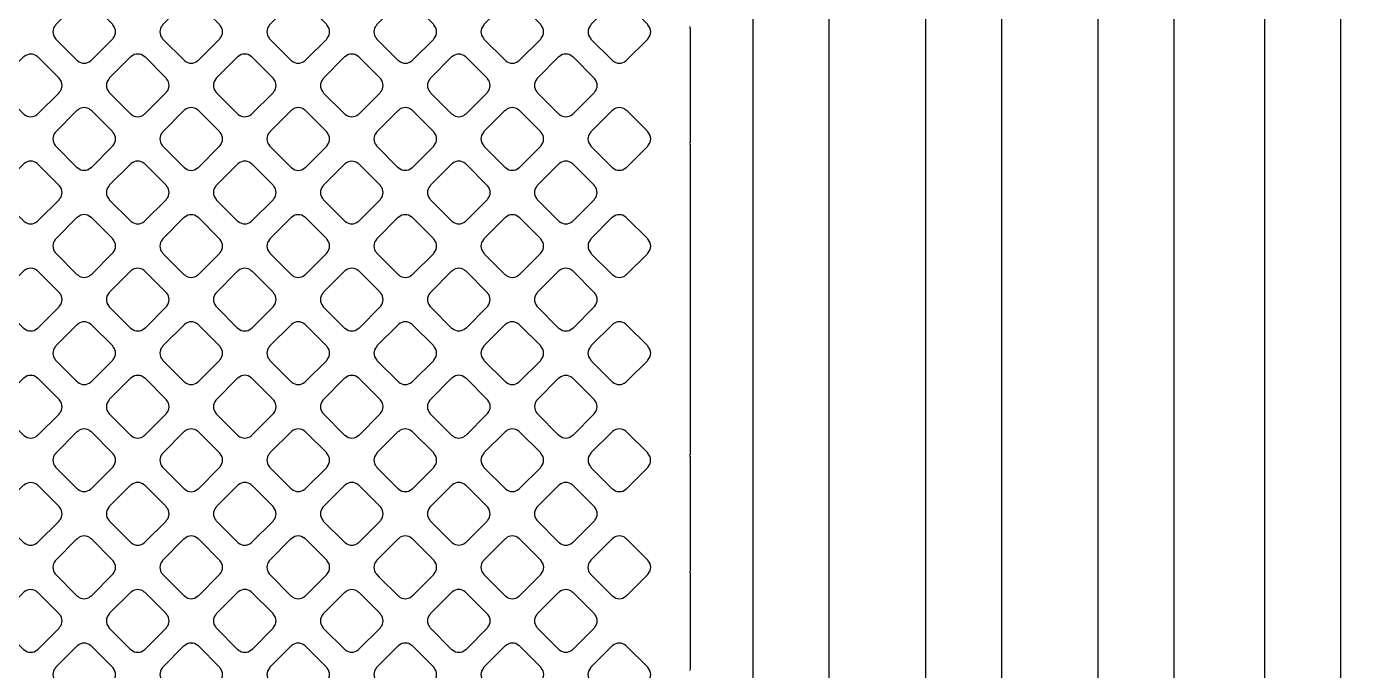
# Model space of a CAD drawing. Header units: millimetres. Extents: x 3440 to 3572, y 2 to 96.
# Drawn here: x 3534.978 to 3537.651, y 53.078 to 54.373 of the extents above; entities that cross this region are included whole.
import ezdxf

# ---------------------------------------------------------------- set-up
doc = ezdxf.new("R2010")
doc.units = ezdxf.units.MM
doc.header["$LTSCALE"] = 23.1
doc.layers.add('gbr-dxf', color=7, linetype='CONTINUOUS')

msp = doc.modelspace()

# ---------------------------------------------------------------- linework, layer by layer
at = {"layer": 'gbr-dxf'}
for p, q in [((3536.3145, 54.3703), (3536.3145, 54.1393)), ((3536.3145, 54.1371), (3536.3145, 53.5114)), ((3536.3145, 53.5082), (3536.3145, 53.4775)), ((3536.3145, 53.4775), (3536.3145, 53.2772)), ((3536.3145, 53.275), (3536.3145, 53.0799))]:
    msp.add_line(p, q, dxfattribs=at)
at = {"layer": 'gbr-dxf', "linetype": 'Continuous'}
for points in [[(3533.3024, 59.9937), (3534.8784, 58.4176, -0.008796), (3534.8801, 58.4159, -0.121203), (3536.4116, 55.8815, -0.018451), (3536.4131, 55.8762, -0.064075), (3536.5928, 54.5108, -0.053804), (3536.5941, 54.4946), (3536.5941, 48.9563, -0.007914)], [(3536.4417, 48.9582), (3536.4417, 54.4827, -0.053095), (3536.4405, 54.4987, 0.064692), (3536.2654, 55.8383, 0.121202), (3534.7706, 58.3098, -0.008636), (3534.769, 58.3115), (3533.1974, 59.8831, -0.013659)], [(3536.1125, 59.5488, -0.195845), (3538.2974, 54.1886, -0.014149), (3538.2975, 54.1867), (3538.2975, 52.5046, -0.025288), (3538.2974, 52.5008, 0.157439), (3538.7057, 51.2409, 0.219385), (3538.8912, 51.1554, -0.014355), (3538.8932, 51.1553, -0.010806), (3538.9018, 51.1555, -0.414223), (3539.105, 50.9523, -0.414223), (3538.9018, 50.7491, -0.414223), (3538.6986, 50.9523, -0.043561), (3538.7016, 50.9874, -0.012185), (3538.7019, 50.989, 0.044234), (3538.7059, 51.0319, -0.010298), (3538.7059, 51.0331, 0.140494), (3538.6688, 51.1624, -0.004442), (3538.6456, 51.1939), (3538.6454, 51.1941, -0.158008), (3538.2212, 52.5031, -0.014071), (3538.2213, 52.505), (3538.2213, 54.1847, -0.014135), (3538.2212, 54.1867, 0.196009), (3536.0561, 59.4976, -0.019381)], [(3535.6093, 59.1448, -0.121858), (3537.4016, 56.1712, -0.022069), (3537.4036, 56.1649, -0.065749), (3537.6246, 54.4966, -0.007767), (3537.6246, 54.4946), (3537.6246, 49.4333, -0.007602)], [(3537.4722, 49.4353), (3537.4722, 54.4966, -0.007567), (3537.4723, 54.4985, 0.065523), (3537.2574, 56.1216), (3537.2571, 56.1225, 0.122078), (3535.4998, 59.0388, -0.008495)], [(3535.3718, 58.9074, -0.121762), (3537.0802, 56.0743, -0.017203), (3537.0815, 56.0694, -0.065092), (3537.2888, 54.504, -0.030142), (3537.2891, 54.4949), (3537.2891, 48.8471, -0.009892)], [(3537.1367, 48.8498), (3537.1367, 54.49, -0.02253), (3537.1364, 54.4967, 0.065449), (3536.9339, 56.0314, 0.121763), (3535.2624, 58.8013, -0.008691)], [(3535.1259, 58.6618, -0.121503), (3536.7459, 55.9779, -0.017805), (3536.7473, 55.9728, -0.064579), (3536.9408, 54.5082, -0.044012), (3536.9416, 54.4949), (3536.9416, 48.8336, -0.007811)], [(3536.7892, 48.8356), (3536.7892, 54.4857, -0.03661), (3536.7884, 54.4967, 0.065137), (3536.5997, 55.9348, 0.121503), (3535.0165, 58.5557, -0.008636)]]:
    msp.add_lwpolyline(points, format="xyb", dxfattribs=at)
for points in [[(3535.0364, 54.3757, 0.379778), (3535.0364, 54.3497, -0.087784), (3535.0373, 54.3482), (3535.0801, 54.3054, -0.083651), (3535.0815, 54.3045, 0.37981), (3535.1075, 54.3045, -0.095956), (3535.1091, 54.3055), (3535.1518, 54.3482, -0.096111), (3535.1528, 54.3498, 0.379092), (3535.1528, 54.3758, -0.091404), (3535.1519, 54.3773), (3535.1092, 54.42, -0.0953), (3535.1076, 54.4209, 0.378853), (3535.0816, 54.4209, -0.096614), (3535.08, 54.42), (3535.0374, 54.3773, -0.096558)], [(3535.2518, 54.3498, -0.09234), (3535.2528, 54.3482), (3535.2955, 54.3055, -0.088093), (3535.297, 54.3046, 0.379465), (3535.3229, 54.3046, -0.096625), (3535.3246, 54.3056), (3535.3672, 54.3482, -0.096111), (3535.3682, 54.3499, 0.37981), (3535.3682, 54.3758, -0.088014), (3535.3673, 54.3773), (3535.3246, 54.42, -0.092289), (3535.323, 54.421, 0.379731), (3535.2971, 54.421, -0.096723), (3535.2954, 54.42), (3535.2528, 54.3774, -0.096857), (3535.2519, 54.3758, 0.379297)], [(3535.4673, 54.3499, -0.10047), (3535.4683, 54.3481), (3535.5109, 54.3055, -0.096332), (3535.5126, 54.3046, 0.37981), (3535.5385, 54.3046, -0.096625), (3535.5402, 54.3055), (3535.5828, 54.3482, -0.096111), (3535.5838, 54.3498, 0.37981), (3535.5838, 54.3758, -0.096608), (3535.5828, 54.3774), (3535.54, 54.4202, -0.083651), (3535.5386, 54.4211, 0.379731), (3535.5126, 54.4211, -0.096458), (3535.511, 54.4201), (3535.4683, 54.3775, -0.096627), (3535.4673, 54.3758, 0.379731)], [(3535.6829, 54.3498, -0.096625), (3535.6839, 54.3482), (3535.7264, 54.3057, -0.107961), (3535.7283, 54.3046, 0.37981), (3535.7542, 54.3046, -0.095956), (3535.7559, 54.3056), (3535.7984, 54.3481, -0.096332), (3535.7993, 54.3497, 0.37981), (3535.7993, 54.3757, -0.10047), (3535.7983, 54.3774), (3535.7558, 54.4199, -0.10399), (3535.754, 54.4209, 0.379731), (3535.7281, 54.4209, -0.096458), (3535.7264, 54.42), (3535.6839, 54.3774, -0.096627), (3535.6829, 54.3758, 0.379731)], [(3535.8985, 54.3498, -0.096625), (3535.8995, 54.3481), (3535.9421, 54.3055, -0.092233), (3535.9436, 54.3046, 0.37981), (3535.9696, 54.3046, -0.095956), (3535.9712, 54.3056), (3536.0139, 54.3482, -0.096332), (3536.0148, 54.3498, 0.37981), (3536.0148, 54.3758, -0.10047), (3536.0138, 54.3775), (3535.9715, 54.4199, -0.10399), (3535.9697, 54.4209, 0.379731), (3535.9437, 54.4209, -0.096458), (3535.942, 54.4199), (3535.8995, 54.3774, -0.096627), (3535.8985, 54.3757, 0.379731)], [(3536.114, 54.3499, -0.10047), (3536.115, 54.3482), (3536.1576, 54.3056, -0.096111), (3536.1593, 54.3046, 0.379308), (3536.1852, 54.3046, -0.09601), (3536.1869, 54.3055), (3536.2294, 54.3481, -0.096227), (3536.2304, 54.3497, 0.378952), (3536.2304, 54.3756, -0.095968), (3536.2294, 54.3773), (3536.1868, 54.4199, -0.10077), (3536.185, 54.4209, 0.37947), (3536.1591, 54.4209, -0.096458), (3536.1574, 54.4199), (3536.115, 54.3775, -0.096627), (3536.114, 54.3758, 0.379731)], [(3534.9286, 54.242, -0.100428), (3534.9296, 54.2403), (3534.9721, 54.1978, -0.096842), (3534.9738, 54.1968, 0.379465), (3534.9997, 54.1968, -0.096103), (3535.0014, 54.1978), (3535.044, 54.2404, -0.095819), (3535.045, 54.2421, 0.37981), (3535.045, 54.268, -0.096458), (3535.044, 54.2697), (3535.0015, 54.3121, -0.100824), (3534.9998, 54.3131, 0.379731), (3534.9739, 54.3131, -0.096723), (3534.9722, 54.3122), (3534.9296, 54.2696, -0.096857), (3534.9286, 54.2679, 0.379297)], [(3535.144, 54.2679, 0.37947), (3535.1441, 54.242, -0.083226), (3535.1449, 54.2406), (3535.1876, 54.1979, -0.096111), (3535.1893, 54.1969, 0.379451), (3535.2152, 54.1969, -0.09601), (3535.2169, 54.1979), (3535.2595, 54.2405, -0.095796), (3535.2605, 54.2421, 0.378633), (3535.2605, 54.2681, -0.096355), (3535.2595, 54.2697), (3535.217, 54.3122, -0.100073), (3535.2153, 54.3132, 0.378964), (3535.1893, 54.3132, -0.095968), (3535.1877, 54.3122), (3535.145, 54.2696, -0.096527)], [(3535.3595, 54.2421, -0.091768), (3535.3605, 54.2406), (3535.4033, 54.1977, -0.088103), (3535.4048, 54.1968, 0.37829), (3535.4307, 54.1968, -0.095528), (3535.4324, 54.1977), (3535.4751, 54.2404, -0.095602), (3535.476, 54.2421, 0.379299), (3535.476, 54.268, -0.088442), (3535.4751, 54.2695), (3535.4323, 54.3123, -0.092289), (3535.4307, 54.3133, 0.3795), (3535.4048, 54.3133, -0.096614), (3535.4031, 54.3123), (3535.3605, 54.2697, -0.096539), (3535.3595, 54.268, 0.378611)], [(3535.5751, 54.242, -0.09185), (3535.576, 54.2404), (3535.6187, 54.1978, -0.103673), (3535.6205, 54.1968, 0.379201), (3535.6464, 54.1968, -0.095956), (3535.648, 54.1978), (3535.6907, 54.2404, -0.096332), (3535.6916, 54.242, 0.37981), (3535.6916, 54.268, -0.088442), (3535.6907, 54.2695), (3535.6479, 54.3123, -0.092898), (3535.6463, 54.3132, 0.379357), (3535.6204, 54.3133, -0.096507), (3535.6188, 54.3123), (3535.5761, 54.2696, -0.096527), (3535.5751, 54.2679, 0.379112)], [(3535.7907, 54.2679, 0.37947), (3535.7907, 54.242, -0.095956), (3535.7917, 54.2403), (3535.8341, 54.198, -0.107817), (3535.836, 54.1969, 0.379451), (3535.8619, 54.1969, -0.096117), (3535.8635, 54.1979), (3535.9061, 54.2404, -0.095895), (3535.9071, 54.2421, 0.379201), (3535.907, 54.268, -0.10047), (3535.906, 54.2697), (3535.8637, 54.3121, -0.10399), (3535.8619, 54.3131, 0.379357), (3535.8359, 54.3131, -0.096507), (3535.8343, 54.3122), (3535.7917, 54.2696, -0.096527)], [(3536.0062, 54.2421, -0.096625), (3536.0072, 54.2404), (3536.0499, 54.1977, -0.092233), (3536.0514, 54.1968, 0.37981), (3536.0774, 54.1968, -0.095956), (3536.0791, 54.1977), (3536.1217, 54.2404, -0.096332), (3536.1227, 54.242, 0.37981), (3536.1227, 54.268, -0.10047), (3536.1217, 54.2697), (3536.0792, 54.3122, -0.10399), (3536.0774, 54.3132, 0.379731), (3536.0514, 54.3132, -0.096458), (3536.0497, 54.3122), (3536.0072, 54.2697, -0.096627), (3536.0062, 54.268, 0.379731)], [(3535.0363, 54.1343, -0.10377), (3535.0374, 54.1325), (3535.0798, 54.0901, -0.100463), (3535.0815, 54.0891, 0.37829), (3535.1074, 54.0891, -0.095528), (3535.109, 54.0901), (3535.1517, 54.1327, -0.095296), (3535.1526, 54.1343, 0.379299), (3535.1526, 54.1603, -0.108195), (3535.1515, 54.1621), (3535.1092, 54.2045, -0.096857), (3535.1075, 54.2055, 0.379357), (3535.0816, 54.2055, -0.096507), (3535.08, 54.2045), (3535.0373, 54.1619, -0.096527), (3535.0363, 54.1602, 0.378784)], [(3535.2518, 54.1603, 0.379347), (3535.2518, 54.1343, -0.092348), (3535.2527, 54.1328), (3535.2956, 54.09, -0.088202), (3535.297, 54.089, 0.379308), (3535.323, 54.089, -0.09601), (3535.3246, 54.09), (3535.3673, 54.1326, -0.096227), (3535.3682, 54.1343, 0.37874), (3535.3682, 54.1602, -0.103696), (3535.3672, 54.162), (3535.3245, 54.2046, -0.091683), (3535.323, 54.2056, 0.378338), (3535.2971, 54.2056, -0.096377), (3535.2954, 54.2046), (3535.2528, 54.1619, -0.096195)], [(3535.4674, 54.1343, -0.096355), (3535.4684, 54.1327), (3535.5111, 54.0899, -0.09246), (3535.5127, 54.089, 0.378798), (3535.5386, 54.089, -0.096367), (3535.5402, 54.09), (3535.5828, 54.1325, -0.095916), (3535.5838, 54.1342, 0.379639), (3535.5838, 54.1601, -0.100902), (3535.5828, 54.1619), (3535.5401, 54.2045, -0.088334), (3535.5386, 54.2055, 0.379357), (3535.5126, 54.2055, -0.096507), (3535.511, 54.2045), (3535.4684, 54.1619, -0.096527), (3535.4674, 54.1603, 0.378945)], [(3535.6829, 54.1342, -0.091954), (3535.6839, 54.1326), (3535.7263, 54.0901, -0.104264), (3535.7281, 54.0891, 0.37981), (3535.7541, 54.0891, -0.096625), (3535.7557, 54.0901), (3535.7984, 54.1327, -0.096111), (3535.7993, 54.1343, 0.37981), (3535.7993, 54.1603, -0.088014), (3535.7984, 54.1618), (3535.7557, 54.2045, -0.092289), (3535.7542, 54.2054, 0.379731), (3535.7282, 54.2054, -0.096723), (3535.7266, 54.2044), (3535.6839, 54.1618, -0.096857), (3535.6829, 54.1601, 0.379731)], [(3535.8985, 54.1344, -0.108153), (3535.8996, 54.1325), (3535.942, 54.0901, -0.10399), (3535.9438, 54.0891, 0.37981), (3535.9697, 54.0891, -0.095956), (3535.9714, 54.09), (3536.0139, 54.1325, -0.096332), (3536.0148, 54.1342, 0.37981), (3536.0148, 54.1602, -0.104392), (3536.0138, 54.1619), (3535.9714, 54.2043, -0.107961), (3535.9695, 54.2054, 0.379731), (3535.9436, 54.2054, -0.096458), (3535.9419, 54.2044), (3535.8995, 54.162, -0.096627), (3535.8985, 54.1603, 0.379731)], [(3536.114, 54.1342, -0.096625), (3536.115, 54.1326), (3536.1576, 54.09, -0.092233), (3536.1591, 54.0891, 0.37981), (3536.1851, 54.0891, -0.095956), (3536.1868, 54.09), (3536.2294, 54.1327, -0.096332), (3536.2304, 54.1343, 0.37981), (3536.2304, 54.1603, -0.10047), (3536.2293, 54.162), (3536.187, 54.2044, -0.10399), (3536.1852, 54.2054, 0.379731), (3536.1592, 54.2054, -0.096458), (3536.1576, 54.2044), (3536.115, 54.1618, -0.096627), (3536.114, 54.1602, 0.379731)], [(3534.9285, 54.0524, 0.379347), (3534.9286, 54.0265, -0.096625), (3534.9295, 54.0248), (3534.9721, 53.9823, -0.092233), (3534.9737, 53.9813, 0.379308), (3534.9996, 53.9813, -0.09601), (3535.0013, 53.9823), (3535.044, 54.025, -0.096227), (3535.045, 54.0266, 0.37874), (3535.045, 54.0526, -0.08282), (3535.0441, 54.0539), (3535.0012, 54.0968, -0.087742), (3534.9997, 54.0977, 0.378338), (3534.9738, 54.0977, -0.096025), (3534.9722, 54.0968), (3534.9295, 54.0541, -0.095895)], [(3535.144, 54.0266, -0.096528), (3535.145, 54.0249), (3535.1875, 53.9824, -0.108688), (3535.1894, 53.9813, 0.379087), (3535.2153, 53.9813, -0.09601), (3535.2169, 53.9823), (3535.2595, 54.0249, -0.096227), (3535.2605, 54.0265, 0.379422), (3535.2605, 54.0525, -0.100399), (3535.2595, 54.0542), (3535.217, 54.0967, -0.104691), (3535.2152, 54.0977, 0.379731), (3535.1892, 54.0977, -0.096723), (3535.1876, 54.0967), (3535.145, 54.0542, -0.096627), (3535.144, 54.0525, 0.379141)], [(3535.3596, 54.0265, -0.087784), (3535.3605, 54.025), (3535.4034, 53.9821, -0.083651), (3535.4048, 53.9812, 0.37981), (3535.4308, 53.9812, -0.095956), (3535.4324, 53.9822), (3535.4751, 54.0249, -0.096627), (3535.4761, 54.0265, 0.379237), (3535.4761, 54.0524, -0.091768), (3535.4752, 54.054), (3535.4325, 54.0967, -0.095916), (3535.4308, 54.0977, 0.379605), (3535.4049, 54.0977, -0.096458), (3535.4032, 54.0967), (3535.3606, 54.0541, -0.096627), (3535.3596, 54.0525, 0.379731)], [(3535.5752, 54.0265, -0.087131), (3535.5761, 54.025), (3535.6187, 53.9823, -0.09997), (3535.6204, 53.9813, 0.378793), (3535.6464, 53.9814, -0.096117), (3535.648, 53.9823), (3535.6905, 54.0249, -0.095916), (3535.6915, 54.0265, 0.379639), (3535.6915, 54.0525, -0.092523), (3535.6906, 54.0541), (3535.648, 54.0966, -0.096857), (3535.6463, 54.0976, 0.379731), (3535.6204, 54.0976, -0.096458), (3535.6187, 54.0966), (3535.5762, 54.054, -0.096627), (3535.5752, 54.0524, 0.379141)], [(3535.7906, 54.0265, -0.091956), (3535.7916, 54.0249), (3535.8342, 53.9823, -0.103566), (3535.836, 53.9813, 0.379308), (3535.8619, 53.9812, -0.09601), (3535.8635, 53.9822), (3535.9062, 54.0249, -0.096227), (3535.9072, 54.0265, 0.378952), (3535.9072, 54.0525, -0.087946), (3535.9063, 54.0539), (3535.8634, 54.0968, -0.092456), (3535.8619, 54.0977, 0.37947), (3535.8359, 54.0977, -0.096458), (3535.8343, 54.0967), (3535.7916, 54.0541, -0.096627), (3535.7906, 54.0524, 0.379731)], [(3536.0063, 54.0265, -0.108153), (3536.0074, 54.0247), (3536.0497, 53.9824, -0.10399), (3536.0514, 53.9814, 0.37981), (3536.0774, 53.9814, -0.095956), (3536.0791, 53.9824), (3536.1216, 54.0248, -0.096332), (3536.1225, 54.0265, 0.37981), (3536.1225, 54.0525, -0.104392), (3536.1215, 54.0543), (3536.0792, 54.0965, -0.107961), (3536.0774, 54.0976, 0.379731), (3536.0514, 54.0976, -0.096458), (3536.0497, 54.0966), (3536.0073, 54.0542, -0.096627), (3536.0063, 54.0525, 0.379731)], [(3535.0363, 53.9188, -0.096625), (3535.0372, 53.9171), (3535.0799, 53.8744, -0.092072), (3535.0815, 53.8735, 0.37981), (3535.1075, 53.8735, -0.096625), (3535.1091, 53.8745), (3535.1518, 53.9172, -0.096857), (3535.1528, 53.9188, 0.379237), (3535.1528, 53.9447, -0.0827), (3535.1519, 53.9461), (3535.1089, 53.9891, -0.086956), (3535.1075, 53.99, 0.379605), (3535.0815, 53.99, -0.096458), (3535.0799, 53.989), (3535.0372, 53.9464, -0.096627), (3535.0363, 53.9448, 0.379731)], [(3535.2519, 53.9188, -0.104185), (3535.2529, 53.917), (3535.2954, 53.8745, -0.100401), (3535.2971, 53.8735, 0.378952), (3535.3231, 53.8735, -0.095866), (3535.3247, 53.8744), (3535.3673, 53.917, -0.096227), (3535.3683, 53.9187, 0.379422), (3535.3682, 53.9446, -0.108195), (3535.3672, 53.9465), (3535.3247, 53.989, -0.096627), (3535.3231, 53.9899, 0.379731), (3535.2971, 53.9899, -0.096723), (3535.2954, 53.989), (3535.2529, 53.9464, -0.096857), (3535.2519, 53.9447, 0.379357)], [(3535.4675, 53.9447, 0.379778), (3535.4675, 53.9187, -0.096625), (3535.4684, 53.9171), (3535.511, 53.8745, -0.092233), (3535.5126, 53.8735, 0.37981), (3535.5386, 53.8735, -0.095956), (3535.5402, 53.8745), (3535.5828, 53.9171, -0.096332), (3535.5838, 53.9188, 0.379092), (3535.5838, 53.9447, -0.099754), (3535.5828, 53.9464), (3535.5404, 53.9889, -0.103421), (3535.5386, 53.9899, 0.378853), (3535.5126, 53.9899, -0.096614), (3535.511, 53.9889), (3535.4684, 53.9463, -0.096558)], [(3535.6829, 53.9188, -0.087715), (3535.6838, 53.9173), (3535.7265, 53.8745, -0.100401), (3535.7282, 53.8735, 0.379465), (3535.7542, 53.8735, -0.095956), (3535.7558, 53.8745), (3535.7984, 53.917, -0.096332), (3535.7993, 53.9187, 0.37981), (3535.7993, 53.9447, -0.092523), (3535.7984, 53.9462), (3535.7557, 53.9889, -0.096857), (3535.754, 53.9899, 0.379731), (3535.7281, 53.9899, -0.096458), (3535.7264, 53.9889), (3535.6839, 53.9464, -0.096627), (3535.6829, 53.9447, 0.379297)], [(3535.8985, 53.9187, -0.104014), (3535.8995, 53.9169), (3535.9419, 53.8745, -0.09979), (3535.9436, 53.8735, 0.379308), (3535.9696, 53.8735, -0.09601), (3535.9712, 53.8745), (3536.0139, 53.9172, -0.096227), (3536.0148, 53.9188, 0.378952), (3536.0149, 53.9447, -0.092052), (3536.0139, 53.9463), (3535.9713, 53.9889, -0.096527), (3535.9697, 53.9899, 0.37947), (3535.9437, 53.9899, -0.096458), (3535.942, 53.9889), (3535.8995, 53.9463, -0.096627), (3535.8985, 53.9447, 0.379731)], [(3536.114, 53.9189, -0.107964), (3536.1151, 53.917), (3536.1575, 53.8745, -0.103923), (3536.1593, 53.8735, 0.378747), (3536.1852, 53.8735, -0.09601), (3536.1869, 53.8745), (3536.2294, 53.917, -0.096227), (3536.2304, 53.9187, 0.379422), (3536.2304, 53.9446, -0.10451), (3536.2293, 53.9464), (3536.1869, 53.9888, -0.107961), (3536.1851, 53.9899, 0.379731), (3536.1591, 53.9899, -0.096458), (3536.1574, 53.9889), (3536.115, 53.9465, -0.096627), (3536.114, 53.9448, 0.3795)], [(3534.9284, 53.8369, 0.378939), (3534.9284, 53.811, -0.092029), (3534.9294, 53.8094), (3534.9722, 53.7666, -0.087648), (3534.9737, 53.7657, 0.379201), (3534.9996, 53.7657, -0.095956), (3535.0013, 53.7667), (3535.044, 53.8094, -0.096332), (3535.045, 53.811, 0.37981), (3535.045, 53.837, -0.088442), (3535.0441, 53.8385), (3535.0013, 53.8813, -0.092289), (3534.9997, 53.8822, 0.3795), (3534.9737, 53.8822, -0.096614), (3534.9721, 53.8813), (3534.9294, 53.8386, -0.096195)], [(3535.144, 53.811, -0.09185), (3535.145, 53.8094), (3535.1876, 53.7668, -0.103673), (3535.1894, 53.7657, 0.379201), (3535.2154, 53.7657, -0.095956), (3535.217, 53.7667), (3535.2596, 53.8093, -0.096627), (3535.2606, 53.811, 0.379237), (3535.2606, 53.8369, -0.087852), (3535.2597, 53.8384), (3535.2168, 53.8812, -0.091737), (3535.2153, 53.8822, 0.378964), (3535.1893, 53.8822, -0.095968), (3535.1877, 53.8812), (3535.145, 53.8385, -0.096527), (3535.144, 53.8369, 0.379112)], [(3535.3597, 53.811, -0.100616), (3535.3607, 53.8092), (3535.4032, 53.7667, -0.096328), (3535.4048, 53.7658, 0.379011), (3535.4308, 53.7657, -0.095866), (3535.4324, 53.7667), (3535.4751, 53.8094, -0.096227), (3535.476, 53.811, 0.379422), (3535.476, 53.837, -0.096458), (3535.475, 53.8386), (3535.4326, 53.8811, -0.100824), (3535.4309, 53.8821, 0.3795), (3535.4049, 53.8821, -0.096614), (3535.4033, 53.8811), (3535.3606, 53.8385, -0.095895), (3535.3597, 53.8369, 0.378645)], [(3535.5751, 53.8369, 0.379778), (3535.5751, 53.8109, -0.083317), (3535.576, 53.8095), (3535.6188, 53.7667, -0.096111), (3535.6204, 53.7657, 0.379308), (3535.6464, 53.7657, -0.09601), (3535.648, 53.7667), (3535.6907, 53.8093, -0.096227), (3535.6916, 53.811, 0.378897), (3535.6916, 53.8369, -0.096355), (3535.6907, 53.8386), (3535.648, 53.8812, -0.100011), (3535.6463, 53.8822, 0.378889), (3535.6204, 53.8822, -0.096614), (3535.6187, 53.8812), (3535.5761, 53.8386, -0.096558)], [(3535.7907, 53.811, -0.087155), (3535.7916, 53.8095), (3535.8342, 53.7668, -0.100011), (3535.836, 53.7658, 0.37829), (3535.8619, 53.7658, -0.095528), (3535.8635, 53.7668), (3535.9061, 53.8094, -0.095602), (3535.9071, 53.811, 0.379299), (3535.907, 53.837, -0.092523), (3535.9061, 53.8385), (3535.8635, 53.8811, -0.096857), (3535.8619, 53.8821, 0.379357), (3535.8359, 53.8821, -0.096507), (3535.8343, 53.8811), (3535.7917, 53.8385, -0.096527), (3535.7907, 53.8369, 0.378784)], [(3536.0062, 53.811, -0.103582), (3536.0072, 53.8093), (3536.0497, 53.7667, -0.100054), (3536.0515, 53.7657, 0.379422), (3536.0774, 53.7657, -0.095956), (3536.0791, 53.7667), (3536.1217, 53.8093, -0.096332), (3536.1227, 53.811, 0.379308), (3536.1227, 53.8369, -0.092052), (3536.1217, 53.8385), (3536.079, 53.8812, -0.096527), (3536.0773, 53.8822, 0.37947), (3536.0514, 53.8822, -0.096458), (3536.0497, 53.8812), (3536.0072, 53.8386, -0.096627), (3536.0062, 53.837, 0.379357)], [(3535.0363, 53.7031, -0.092348), (3535.0372, 53.7016), (3535.08, 53.6588, -0.088202), (3535.0815, 53.6579, 0.37981), (3535.1075, 53.6579, -0.095956), (3535.1091, 53.6588), (3535.1518, 53.7016, -0.096332), (3535.1528, 53.7032, 0.37981), (3535.1528, 53.7292, -0.088442), (3535.1519, 53.7307), (3535.1091, 53.7735, -0.092898), (3535.1075, 53.7744, 0.379731), (3535.0815, 53.7744, -0.096458), (3535.0799, 53.7734), (3535.0372, 53.7308, -0.096627), (3535.0363, 53.7291, 0.379731)], [(3535.2519, 53.7032, -0.099964), (3535.2529, 53.7014), (3535.2954, 53.659, -0.096332), (3535.297, 53.658, 0.37981), (3535.323, 53.658, -0.096625), (3535.3247, 53.659), (3535.3672, 53.7016, -0.096627), (3535.3682, 53.7032, 0.379237), (3535.3682, 53.7292, -0.095883), (3535.3673, 53.7308), (3535.3245, 53.7735, -0.08335), (3535.3231, 53.7744, 0.379605), (3535.2972, 53.7744, -0.096458), (3535.2955, 53.7734), (3535.2529, 53.7308, -0.096857), (3535.2519, 53.7291, 0.379731)], [(3535.4674, 53.7033, -0.104141), (3535.4684, 53.7015), (3535.5109, 53.659, -0.100294), (3535.5127, 53.658, 0.379465), (3535.5386, 53.658, -0.096625), (3535.5403, 53.659), (3535.5828, 53.7015, -0.096111), (3535.5838, 53.7031, 0.37981), (3535.5838, 53.7291, -0.108195), (3535.5827, 53.731), (3535.5402, 53.7734, -0.096627), (3535.5386, 53.7744, 0.379731), (3535.5126, 53.7744, -0.096723), (3535.511, 53.7734), (3535.4684, 53.7309, -0.096857), (3535.4674, 53.7292, 0.379297)], [(3535.683, 53.7291, 0.379347), (3535.683, 53.7032, -0.096625), (3535.684, 53.7015), (3535.7265, 53.659, -0.092233), (3535.7281, 53.658, 0.379308), (3535.754, 53.658, -0.09601), (3535.7557, 53.659), (3535.7983, 53.7016, -0.096227), (3535.7993, 53.7033, 0.37874), (3535.7993, 53.7292, -0.100292), (3535.7983, 53.7309), (3535.7559, 53.7733, -0.104211), (3535.7541, 53.7744, 0.378338), (3535.7282, 53.7744, -0.096025), (3535.7266, 53.7734), (3535.6839, 53.7308, -0.095895)], [(3535.8985, 53.7033, -0.100113), (3535.8995, 53.7016), (3535.9421, 53.659, -0.095916), (3535.9438, 53.658, 0.379011), (3535.9697, 53.658, -0.09601), (3535.9713, 53.659), (3536.0139, 53.7015, -0.096227), (3536.0148, 53.7032, 0.379422), (3536.0148, 53.7291, -0.096458), (3536.0139, 53.7308), (3535.9713, 53.7733, -0.100519), (3535.9695, 53.7744, 0.379357), (3535.9436, 53.7744, -0.096507), (3535.9419, 53.7734), (3535.8995, 53.7309, -0.096527), (3535.8985, 53.7293, 0.378945)], [(3536.114, 53.7032, -0.104392), (3536.1151, 53.7014), (3536.1574, 53.659, -0.100476), (3536.1591, 53.658, 0.37981), (3536.1851, 53.658, -0.096625), (3536.1868, 53.659), (3536.2294, 53.7016, -0.096332), (3536.2304, 53.7033, 0.37981), (3536.2304, 53.7292, -0.092348), (3536.2294, 53.7308), (3536.1868, 53.7734, -0.096111), (3536.1852, 53.7744, 0.379731), (3536.1592, 53.7744, -0.096458), (3536.1576, 53.7734), (3536.115, 53.7308, -0.096627), (3536.114, 53.7292, 0.379731)], [(3534.9286, 53.5954, -0.087784), (3534.9295, 53.594), (3534.9724, 53.551, -0.083651), (3534.9738, 53.5502, 0.37981), (3534.9998, 53.5502, -0.095956), (3535.0014, 53.5511), (3535.044, 53.5937, -0.096332), (3535.045, 53.5954, 0.37981), (3535.045, 53.6213, -0.092348), (3535.044, 53.6229), (3535.0013, 53.6656, -0.096111), (3534.9997, 53.6666, 0.379731), (3534.9737, 53.6666, -0.096458), (3534.9721, 53.6656), (3534.9295, 53.6231, -0.096627), (3534.9286, 53.6214, 0.379731)], [(3535.144, 53.6212, 0.37947), (3535.1441, 53.5953, -0.088014), (3535.145, 53.5938), (3535.1875, 53.5512, -0.100824), (3535.1893, 53.5502, 0.379451), (3535.2152, 53.5502, -0.096117), (3535.2169, 53.5512), (3535.2595, 53.5939, -0.095895), (3535.2605, 53.5955, 0.379201), (3535.2605, 53.6214, -0.092523), (3535.2595, 53.623), (3535.217, 53.6656, -0.096857), (3535.2153, 53.6666, 0.379357), (3535.1894, 53.6666, -0.096507), (3535.1877, 53.6656), (3535.145, 53.6229, -0.096527)], [(3535.3596, 53.5955, -0.095866), (3535.3605, 53.5938), (3535.4033, 53.5511, -0.091737), (3535.4049, 53.5501, 0.379191), (3535.4308, 53.5501, -0.096117), (3535.4324, 53.5511), (3535.4752, 53.5939, -0.095796), (3535.4761, 53.5955, 0.378633), (3535.4761, 53.6214, -0.083606), (3535.4753, 53.6228), (3535.4323, 53.6658, -0.087737), (3535.4308, 53.6667, 0.379605), (3535.4049, 53.6667, -0.096458), (3535.4032, 53.6657), (3535.3606, 53.6231, -0.096627), (3535.3596, 53.6214, 0.379357)], [(3535.5752, 53.5954, -0.096367), (3535.5761, 53.5938), (3535.6186, 53.5514, -0.107954), (3535.6204, 53.5503, 0.379011), (3535.6464, 53.5503, -0.09601), (3535.648, 53.5513), (3535.6906, 53.5938, -0.096227), (3535.6915, 53.5955, 0.379422), (3535.6915, 53.6214, -0.100399), (3535.6905, 53.6232), (3535.6482, 53.6655, -0.104691), (3535.6464, 53.6666, 0.3795), (3535.6204, 53.6666, -0.096614), (3535.6187, 53.6656), (3535.5761, 53.623, -0.096539), (3535.5752, 53.6213, 0.378645)], [(3535.7906, 53.5954, -0.083163), (3535.7915, 53.594), (3535.8343, 53.5512, -0.095602), (3535.836, 53.5502, 0.378747), (3535.8619, 53.5502, -0.09601), (3535.8635, 53.5512), (3535.9062, 53.5938, -0.096227), (3535.9072, 53.5955, 0.378897), (3535.9072, 53.6214, -0.096377), (3535.9062, 53.623), (3535.8636, 53.6657, -0.100054), (3535.8618, 53.6667, 0.379605), (3535.8359, 53.6667, -0.096458), (3535.8342, 53.6657), (3535.7916, 53.623, -0.096627), (3535.7906, 53.6214, 0.3795)], [(3536.0063, 53.5955, -0.09966), (3536.0073, 53.5938), (3536.0498, 53.5513, -0.096527), (3536.0514, 53.5503, 0.379087), (3536.0774, 53.5503, -0.09601), (3536.079, 53.5513), (3536.1216, 53.5938, -0.096328), (3536.1225, 53.5955, 0.379422), (3536.1225, 53.6214, -0.096625), (3536.1215, 53.6231), (3536.0791, 53.6655, -0.100476), (3536.0774, 53.6665, 0.379731), (3536.0514, 53.6665, -0.096723), (3536.0497, 53.6656), (3536.0073, 53.6231, -0.096857), (3536.0063, 53.6215, 0.379141)], [(3535.0364, 53.4876, -0.087248), (3535.0373, 53.4862), (3535.08, 53.4435, -0.095443), (3535.0816, 53.4425, 0.378906), (3535.1075, 53.4425, -0.095506), (3535.1092, 53.4435), (3535.1517, 53.4861, -0.095796), (3535.1527, 53.4877, 0.379292), (3535.1527, 53.5136, -0.09253), (3535.1517, 53.5152), (3535.1092, 53.5578, -0.096627), (3535.1075, 53.5588, 0.379731), (3535.0815, 53.5588, -0.096723), (3535.0799, 53.5578), (3535.0374, 53.5152, -0.096857), (3535.0364, 53.5136, 0.379412)], [(3535.2518, 53.4876, -0.091476), (3535.2527, 53.4861), (3535.2955, 53.4433, -0.091364), (3535.2971, 53.4423, 0.378858), (3535.323, 53.4423, -0.095506), (3535.3246, 53.4433), (3535.3673, 53.486, -0.096332), (3535.3683, 53.4877, 0.378912), (3535.3684, 53.5136, -0.087363), (3535.3675, 53.5151), (3535.3246, 53.558, -0.092187), (3535.323, 53.5589, 0.379347), (3535.2971, 53.5589, -0.096458), (3535.2954, 53.5579), (3535.2528, 53.5152, -0.096627), (3535.2518, 53.5136, 0.379412)], [(3535.4674, 53.4877, -0.099534), (3535.4684, 53.486), (3535.5108, 53.4435, -0.103324), (3535.5126, 53.4425, 0.378943), (3535.5386, 53.4425, -0.095506), (3535.5402, 53.4435), (3535.5828, 53.4861, -0.095997), (3535.5838, 53.4877, 0.378363), (3535.5838, 53.5136, -0.096507), (3535.5828, 53.5153), (3535.5401, 53.558, -0.083304), (3535.5387, 53.5589, 0.379605), (3535.5127, 53.5589, -0.096723), (3535.5111, 53.5579), (3535.4684, 53.5153, -0.096857), (3535.4674, 53.5136, 0.379412)], [(3535.6829, 53.4878, -0.107517), (3535.684, 53.4859), (3535.7265, 53.4434, -0.101049), (3535.7282, 53.4424, 0.378681), (3535.7541, 53.4424, -0.095886), (3535.7558, 53.4434), (3535.7984, 53.486, -0.095602), (3535.7993, 53.4876, 0.379299), (3535.7993, 53.5136, -0.104765), (3535.7983, 53.5154), (3535.7559, 53.5578, -0.108174), (3535.754, 53.5588, 0.379731), (3535.7281, 53.5588, -0.096723), (3535.7264, 53.5579), (3535.6839, 53.5154, -0.096857), (3535.683, 53.5137, 0.3792)], [(3535.8985, 53.4877, -0.095506), (3535.8995, 53.4861), (3535.942, 53.4435, -0.095602), (3535.9437, 53.4425, 0.378943), (3535.9696, 53.4425, -0.095778), (3535.9712, 53.4435), (3536.0139, 53.4861, -0.095895), (3536.0148, 53.4878, 0.379138), (3536.0148, 53.5137, -0.100813), (3536.0138, 53.5154), (3535.9714, 53.5578, -0.104211), (3535.9696, 53.5589, 0.378818), (3535.9437, 53.5588, -0.096507), (3535.9421, 53.5579), (3535.8995, 53.5153, -0.095895), (3535.8985, 53.5136, 0.378937)], [(3536.114, 53.4878, -0.095883), (3536.1149, 53.4862), (3536.1577, 53.4434, -0.092179), (3536.1593, 53.4424, 0.378082), (3536.1852, 53.4424, -0.095424), (3536.1868, 53.4434), (3536.2293, 53.486, -0.096332), (3536.2303, 53.4876, 0.37981), (3536.2303, 53.5136, -0.10047), (3536.2293, 53.5153), (3536.1866, 53.558, -0.088202), (3536.1851, 53.5589, 0.379731), (3536.1592, 53.5589, -0.096458), (3536.1575, 53.5579), (3536.115, 53.5154, -0.096857), (3536.114, 53.5137, 0.3792)], [(3534.9285, 53.4057, 0.379293), (3534.9285, 53.3798, -0.096119), (3534.9295, 53.3781), (3534.9719, 53.3358, -0.107475), (3534.9737, 53.3347, 0.379731), (3534.9997, 53.3347, -0.09572), (3535.0014, 53.3357), (3535.044, 53.3783, -0.096214), (3535.045, 53.38, 0.379672), (3535.045, 53.4059, -0.099645), (3535.044, 53.4076), (3535.0019, 53.4497, -0.105033), (3534.9997, 53.4509, 0.378431), (3534.974, 53.451, -0.098463), (3534.9718, 53.4497), (3534.9295, 53.4074, -0.095796)], [(3535.1441, 53.4059, 0.379214), (3535.1441, 53.3799, -0.087748), (3535.145, 53.3785), (3535.1879, 53.3355, -0.08267), (3535.1893, 53.3346, 0.379731), (3535.2153, 53.3346, -0.096265), (3535.2169, 53.3356), (3535.2595, 53.3782, -0.096111), (3535.2605, 53.3799, 0.379321), (3535.2605, 53.4058, -0.09148), (3535.2596, 53.4074), (3535.2172, 53.4498, -0.098195), (3535.2151, 53.451, 0.37831), (3535.1894, 53.451, -0.098636), (3535.1872, 53.4497), (3535.145, 53.4075, -0.095535)], [(3535.3596, 53.4058, 0.379293), (3535.3596, 53.3798, -0.095956), (3535.3606, 53.3782), (3535.4032, 53.3356, -0.092072), (3535.4047, 53.3347, 0.379289), (3535.4307, 53.3346, -0.095506), (3535.4323, 53.3356), (3535.475, 53.3783, -0.095394), (3535.476, 53.3799, 0.379293), (3535.4759, 53.4059, -0.10047), (3535.4749, 53.4076), (3535.4328, 53.4498, -0.092386), (3535.4308, 53.451, 0.37878), (3535.4051, 53.451, -0.098549), (3535.4029, 53.4498), (3535.3606, 53.4074, -0.095602)], [(3535.5751, 53.3799, -0.091685), (3535.576, 53.3783), (3535.6186, 53.3357, -0.103642), (3535.6204, 53.3347, 0.379731), (3535.6464, 53.3347, -0.09572), (3535.648, 53.3357), (3535.6906, 53.3783, -0.096111), (3535.6916, 53.3799, 0.379289), (3535.6916, 53.4059, -0.087715), (3535.6907, 53.4074), (3535.6481, 53.4499, -0.089145), (3535.6463, 53.4511, 0.379382), (3535.6204, 53.4511, -0.092577), (3535.6184, 53.4499), (3535.5761, 53.4075, -0.095916), (3535.5751, 53.4059, 0.379731)], [(3535.7907, 53.3799, -0.100188), (3535.7917, 53.3782), (3535.8342, 53.3357, -0.096423), (3535.8359, 53.3347, 0.379506), (3535.8618, 53.3347, -0.095973), (3535.8635, 53.3357), (3535.9061, 53.3783, -0.096111), (3535.9071, 53.38, 0.379289), (3535.9071, 53.4059, -0.095866), (3535.9061, 53.4076), (3535.8639, 53.4497, -0.101527), (3535.8618, 53.451, 0.37831), (3535.8361, 53.451, -0.098804), (3535.8339, 53.4497), (3535.7917, 53.4075, -0.097917), (3535.7907, 53.4059, 0.378936)], [(3536.0062, 53.3799, -0.087314), (3536.0071, 53.3785), (3536.05, 53.3355, -0.083056), (3536.0514, 53.3346, 0.379731), (3536.0774, 53.3346, -0.09572), (3536.079, 53.3356), (3536.1217, 53.3783, -0.096128), (3536.1227, 53.38, 0.379155), (3536.1227, 53.4059, -0.091768), (3536.1218, 53.4075), (3536.0793, 53.45, -0.091837), (3536.0773, 53.4511, 0.379088), (3536.0515, 53.4511, -0.0925), (3536.0495, 53.4499), (3536.0071, 53.4075, -0.096266), (3536.0062, 53.4059, 0.379731)], [(3535.0363, 53.2721, -0.099825), (3535.0373, 53.2704), (3535.0799, 53.2278, -0.095628), (3535.0815, 53.2268, 0.379731), (3535.1075, 53.2268, -0.096265), (3535.1091, 53.2278), (3535.1518, 53.2705, -0.095916), (3535.1528, 53.2722, 0.379731), (3535.1528, 53.2981, -0.096265), (3535.1518, 53.2998), (3535.1092, 53.3424, -0.100054), (3535.1075, 53.3434, 0.379731), (3535.0815, 53.3434, -0.095756), (3535.0799, 53.3424), (3535.0372, 53.2997, -0.095628), (3535.0363, 53.2981, 0.379731)], [(3535.2519, 53.2721, -0.091558), (3535.2529, 53.2706), (3535.2956, 53.2279, -0.087516), (3535.297, 53.227, 0.379731), (3535.323, 53.227, -0.09572), (3535.3246, 53.2279), (3535.3671, 53.2704, -0.096266), (3535.3681, 53.2721, 0.379731), (3535.3681, 53.2981, -0.103612), (3535.3671, 53.2998), (3535.3246, 53.3423, -0.091913), (3535.3231, 53.3433, 0.379731), (3535.2971, 53.3433, -0.09572), (3535.2954, 53.3423), (3535.2529, 53.2997, -0.096266), (3535.2519, 53.2981, 0.379731)], [(3535.4673, 53.2981, 0.379214), (3535.4673, 53.2722, -0.10047), (3535.4683, 53.2704), (3535.5109, 53.2278, -0.096128), (3535.5126, 53.2269, 0.379289), (3535.5385, 53.2268, -0.095866), (3535.5402, 53.2278), (3535.5828, 53.2705, -0.095796), (3535.5838, 53.2721, 0.379293), (3535.5838, 53.2981, -0.096625), (3535.5828, 53.2997), (3535.5402, 53.3423, -0.100115), (3535.5385, 53.3433, 0.379672), (3535.5126, 53.3433, -0.096157), (3535.5109, 53.3424), (3535.4683, 53.2997, -0.095602)], [(3535.6829, 53.2721, -0.095612), (3535.6839, 53.2705), (3535.6887, 53.2656), (3535.7265, 53.2279, -0.091703), (3535.7281, 53.2269, 0.379293), (3535.754, 53.2269, -0.096625), (3535.7557, 53.2279), (3535.7984, 53.2706, -0.096023), (3535.7993, 53.2723, 0.379503), (3535.7994, 53.2982, -0.082062), (3535.7985, 53.2996), (3535.7556, 53.3425, -0.085749), (3535.7542, 53.3434, 0.378252), (3535.7282, 53.3434, -0.095783), (3535.7266, 53.3424), (3535.6839, 53.2997, -0.095935), (3535.6829, 53.2981, 0.379287)], [(3535.8984, 53.2723, -0.099861), (3535.8994, 53.2705), (3535.9421, 53.2279, -0.095935), (3535.9437, 53.2269, 0.37907), (3535.9696, 53.2269, -0.095527), (3535.9713, 53.2279), (3536.0139, 53.2705, -0.095602), (3536.0149, 53.2722, 0.379214), (3536.0149, 53.2981, -0.096625), (3536.0139, 53.2998), (3535.9713, 53.3424, -0.100335), (3535.9696, 53.3434, 0.379672), (3535.9436, 53.3434, -0.095612), (3535.942, 53.3424), (3535.8994, 53.2998, -0.095589), (3535.8984, 53.2982, 0.378541)], [(3536.1139, 53.2721, -0.082756), (3536.1148, 53.2707), (3536.1575, 53.228, -0.096266), (3536.1592, 53.227, 0.379731), (3536.1851, 53.227, -0.09572), (3536.1868, 53.228), (3536.2294, 53.2706, -0.096214), (3536.2304, 53.2723, 0.379229), (3536.2304, 53.2982, -0.095015), (3536.2295, 53.2998), (3536.1869, 53.3424, -0.100818), (3536.1852, 53.3434, 0.379062), (3536.1593, 53.3434, -0.095866), (3536.1576, 53.3424), (3536.1149, 53.2997, -0.096266), (3536.1139, 53.2981, 0.379731)], [(3534.9285, 53.1904, 0.379293), (3534.9286, 53.1644, -0.095956), (3534.9295, 53.1628), (3534.9722, 53.1201, -0.092233), (3534.9738, 53.1191, 0.379321), (3534.9998, 53.1191, -0.095506), (3535.0014, 53.1201), (3535.044, 53.1627, -0.095796), (3535.045, 53.1644, 0.379293), (3535.045, 53.1903, -0.083151), (3535.0441, 53.1917), (3535.0012, 53.2346, -0.087638), (3534.9997, 53.2355, 0.379321), (3534.9737, 53.2356, -0.09527), (3534.9721, 53.2346), (3534.9295, 53.192, -0.095602)], [(3535.1441, 53.1643, -0.100032), (3535.1451, 53.1626), (3535.1876, 53.1201, -0.096266), (3535.1892, 53.1191, 0.379731), (3535.2152, 53.1191, -0.095865), (3535.2168, 53.1201), (3535.2595, 53.1628, -0.095628), (3535.2605, 53.1645, 0.379731), (3535.2605, 53.1904, -0.096265), (3535.2595, 53.1921), (3535.2171, 53.2345, -0.100254), (3535.2153, 53.2355, 0.379731), (3535.1894, 53.2355, -0.09572), (3535.1877, 53.2346), (3535.1451, 53.1919, -0.096266), (3535.1441, 53.1903, 0.379731)], [(3535.3596, 53.1644, -0.091685), (3535.3606, 53.1629), (3535.4034, 53.1201, -0.087515), (3535.4049, 53.1191, 0.379731), (3535.4308, 53.1191, -0.096265), (3535.4325, 53.1201), (3535.475, 53.1626, -0.095916), (3535.4759, 53.1643, 0.379731), (3535.4759, 53.1902, -0.104215), (3535.4749, 53.192), (3535.4323, 53.2346, -0.091855), (3535.4308, 53.2356, 0.379731), (3535.4048, 53.2356, -0.096265), (3535.4031, 53.2346), (3535.3606, 53.192, -0.095916), (3535.3596, 53.1904, 0.379731)], [(3535.5751, 53.1643, -0.087191), (3535.576, 53.1628), (3535.6186, 53.1202, -0.099711), (3535.6203, 53.1192, 0.379214), (3535.6463, 53.1192, -0.096625), (3535.6479, 53.1202), (3535.6905, 53.1628, -0.096266), (3535.6915, 53.1644, 0.379731), (3535.6915, 53.1904, -0.091558), (3535.6906, 53.192), (3535.6528, 53.2297), (3535.648, 53.2345, -0.096314), (3535.6463, 53.2355, 0.379703), (3535.6204, 53.2355, -0.095612), (3535.6188, 53.2346), (3535.576, 53.1918, -0.095796), (3535.5751, 53.1902, 0.378815)], [(3535.7906, 53.1644, -0.09572), (3535.7916, 53.1628), (3535.8343, 53.1201, -0.091964), (3535.8359, 53.1191, 0.379731), (3535.8618, 53.1191, -0.096265), (3535.8635, 53.1201), (3535.9062, 53.1628, -0.098207), (3535.9072, 53.1645, 0.37932), (3535.9072, 53.1904, -0.082745), (3535.9063, 53.1918), (3535.8633, 53.2348, -0.086834), (3535.8619, 53.2357, 0.379293), (3535.8359, 53.2356, -0.098395), (3535.8342, 53.2347), (3535.7916, 53.192, -0.096266), (3535.7906, 53.1904, 0.379731)], [(3536.0062, 53.1644, -0.099424), (3536.0072, 53.1627), (3536.0497, 53.1202, -0.097675), (3536.0514, 53.1192, 0.379506), (3536.0774, 53.1192, -0.093776), (3536.079, 53.1202), (3536.1216, 53.1628, -0.095628), (3536.1226, 53.1645, 0.379731), (3536.1226, 53.1904, -0.096265), (3536.1216, 53.1921), (3536.0791, 53.2345, -0.100476), (3536.0774, 53.2355, 0.379703), (3536.0515, 53.2356, -0.095612), (3536.0498, 53.2346), (3536.0072, 53.192, -0.095589), (3536.0062, 53.1903, 0.378541)], [(3535.0364, 53.0825, 0.379293), (3535.0364, 53.0566, -0.095956), (3535.0374, 53.0549), (3535.0799, 53.0124, -0.092072), (3535.0815, 53.0114, 0.379289), (3535.1074, 53.0114, -0.095506), (3535.1091, 53.0124), (3535.1517, 53.055, -0.095602), (3535.1527, 53.0567, 0.379293), (3535.1527, 53.0826, -0.083235), (3535.1518, 53.084), (3535.109, 53.1268, -0.087978), (3535.1075, 53.1277, 0.379672), (3535.0816, 53.1277, -0.095612), (3535.0799, 53.1268), (3535.0373, 53.0842, -0.095602)], [(3535.2518, 53.0566, -0.103621), (3535.2528, 53.0548), (3535.2953, 53.0123, -0.09979), (3535.297, 53.0113, 0.379731), (3535.323, 53.0113, -0.09572), (3535.3246, 53.0123), (3535.3673, 53.0549, -0.096266), (3535.3683, 53.0566, 0.379731), (3535.3683, 53.0825, -0.107718), (3535.3672, 53.0844), (3535.3247, 53.1269, -0.095916), (3535.3231, 53.1279, 0.379731), (3535.2971, 53.1279, -0.096265), (3535.2954, 53.1269), (3535.2528, 53.0842, -0.095916), (3535.2518, 53.0826, 0.379731)], [(3535.4674, 53.0567, -0.095506), (3535.4684, 53.055), (3535.511, 53.0124, -0.09197), (3535.5126, 53.0115, 0.379293), (3535.5386, 53.0115, -0.096265), (3535.5402, 53.0124), (3535.5827, 53.0549, -0.096314), (3535.5837, 53.0566, 0.379703), (3535.5837, 53.0825, -0.099645), (3535.5827, 53.0843), (3535.5403, 53.1267, -0.103923), (3535.5385, 53.1277, 0.379293), (3535.5125, 53.1277, -0.095956), (3535.5109, 53.1267), (3535.4684, 53.0843, -0.096332), (3535.4675, 53.0826, 0.379289)], [(3535.6828, 53.0825, 0.379293), (3535.6828, 53.0566, -0.091954), (3535.6838, 53.055), (3535.7266, 53.0122, -0.087638), (3535.7281, 53.0113, 0.379289), (3535.754, 53.0113, -0.095506), (3535.7556, 53.0122), (3535.7984, 53.055, -0.095602), (3535.7994, 53.0567, 0.379293), (3535.7994, 53.0826, -0.087748), (3535.7985, 53.0841), (3535.7556, 53.1269, -0.092072), (3535.7541, 53.1278, 0.379289), (3535.7281, 53.1279, -0.095506), (3535.7265, 53.1269), (3535.6838, 53.0842, -0.095602)], [(3535.8985, 53.0566, -0.096265), (3535.8994, 53.0549), (3535.942, 53.0124, -0.091964), (3535.9436, 53.0114, 0.379289), (3535.9695, 53.0114, -0.095506), (3535.9712, 53.0124), (3536.0139, 53.0551, -0.096266), (3536.0149, 53.0568, 0.37907), (3536.0149, 53.0827, -0.083065), (3536.014, 53.0841), (3535.9712, 53.127, -0.087742), (3535.9697, 53.1279, 0.37885), (3535.9438, 53.1278, -0.097885), (3535.9421, 53.1269), (3535.8994, 53.0842, -0.095916), (3535.8985, 53.0826, 0.379731)], [(3536.1139, 53.0567, -0.096842), (3536.1149, 53.055), (3536.1574, 53.0125, -0.108092), (3536.1593, 53.0115, 0.379293), (3536.1853, 53.0115, -0.095956), (3536.1869, 53.0125), (3536.2294, 53.055, -0.096266), (3536.2304, 53.0566, 0.379731), (3536.2304, 53.0826, -0.100032), (3536.2294, 53.0843), (3536.1869, 53.1268, -0.103868), (3536.1851, 53.1278, 0.379731), (3536.1591, 53.1278, -0.096265), (3536.1575, 53.1269), (3536.1149, 53.0843, -0.098089), (3536.114, 53.0826, 0.379155)]]:
    msp.add_lwpolyline(points, format="xyb", close=True, dxfattribs=at)
at = {"layer": 'gbr-dxf'}
for centre, start, end in [((3536.2891, 54.3719), 356.4279, 3.5721), ((3536.2891, 54.1382), 357.4953, 2.5047), ((3536.2891, 53.5098), 356.4279, 3.5721), ((3536.2891, 53.2761), 357.4051, 2.5949), ((3536.2891, 53.0787), 357.4953, 2.5047)]:
    msp.add_arc(centre, 0.0254, start, end, dxfattribs=at)

doc.saveas('drawing.dxf')
